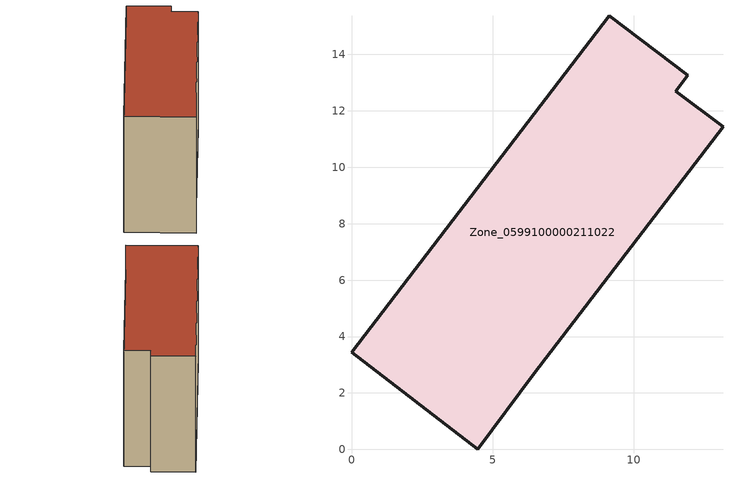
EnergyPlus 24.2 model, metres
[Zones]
Zone_0599100000211022
 floor ground (C_G): 9.14,15.38 11.92,13.27 11.5,12.7 13.17,11.43 6.49,2.7 4.48,0 0,3.44 z0
 wall outside (C_F): 11.92,13.27 9.14,15.38 0,3.44 4.48,0 6.49,2.7 13.17,11.43 11.5,12.7 11.92,13.27 z0:11.07
 roof outside (C_R): 9.14,15.38 0,3.44 4.48,0 6.49,2.7 13.17,11.43 11.5,12.7 11.92,13.27 z11.07
[BUILDING]
Pand.0599100000211022: North Axis=0; Terrain=City; Loads Convergence Tolerance Value=0.04; Temperature Convergence Tolerance Value=0.4; Solar Distribution=FullExterior; Maximum Number of Warmup Days=25; Minimum Number of Warmup Days=1
[Site:Location]
Rotterdam.The.Hague.AP_ZH_NLD Design_Conditions: Latitude=51.96; Longitude=4.45; Time Zone=1; Elevation=-4.5
[SITE:GROUNDTEMPERATURE:BUILDINGSURFACE]
18, 18, 18, 18, 18, 18, 18, 18, 18, 18, 18, 18
[MATERIAL] Thermal Absorptance=0.9; Solar Absorptance=0.7; Visible Absorptance=0.7
Name | Roughness | Thickness | Conductivity | Density | Specific Heat
G.TI.1946 | MediumSmooth | 0.15 | 1 | 540 | 1210
F.TI.1946 | Rough | 0.3 | 0.857143 | 1920 | 840
R.TI.1946 | MediumRough | 0.2 | 0.1 | 1500 | 1000
[CONSTRUCTION]
C_G: G.TI.1946
C_F: F.TI.1946
C_R: R.TI.1946
[ZONE]
Zone_0599100000211022: Type=1; Multiplier=1; Ceiling Height=Autocalculate; Volume=Autocalculate; Floor Area=autocalculate; Part of Total Floor Area=Yes
[ZONEINFILTRATION:DESIGNFLOWRATE]
Infil_Zone_0599100000211022: Zone or ZoneList or Space or SpaceList=Zone_0599100000211022; Schedule=AlwaysOn; Design Flow Rate Calculation Method=Flow/Area; Flow Rate per Floor Area=0.003; Constant Term Coefficient=1; Temperature Term Coefficient=0; Velocity Term Coefficient=0; Velocity Squared Term Coefficient=0
[HVACTEMPLATE:ZONE:IDEALLOADSAIRSYSTEM]
Zone_0599100000211022: Maximum Heating Supply Air Temperature=50; Minimum Cooling Supply Air Temperature=13; Maximum Heating Supply Air Humidity Ratio=0.0156; Minimum Cooling Supply Air Humidity Ratio=0.0077; Heating Limit=NoLimit; Cooling Limit=NoLimit; Dehumidification Control Type=ConstantSensibleHeatRatio; Cooling Sensible Heat Ratio=0.7; Dehumidification Setpoint=60; Humidification Control Type=None; Humidification Setpoint=30; Outdoor Air Method=None; Outdoor Air Flow Rate per Person=0.00944; Outdoor Air Flow Rate per Zone Floor Area=0; Outdoor Air Flow Rate per Zone=0; Demand Controlled Ventilation Type=None; Outdoor Air Economizer Type=NoEconomizer; Heat Recovery Type=None; Sensible Heat Recovery Effectiveness=0.7; Latent Heat Recovery Effectiveness=0.65
[ZONECONTROL:THERMOSTAT]
ThermostatControl_Zone_0599100000211022: Zone or ZoneList=Zone_0599100000211022; Control Type Schedule=DualSetpointControlType; Control 1=Thermostat_Zone_0599100000211022; Temperature Difference Between Cutout And Setpoint=0
[THERMOSTATSETPOINT:DUALSETPOINT]
Thermostat_Zone_0599100000211022: Heating Setpoint Temperature Schedule=HeatingSetpoint_Zone_0599100000211022; Cooling Setpoint Temperature Schedule=CoolingSetpoint_Zone_0599100000211022
[SCHEDULE:COMPACT]
HeatingSetpoint_Zone_0599100000211022: Through: 12/31, For: AllDays, Until: 24:00, 21
CoolingSetpoint_Zone_0599100000211022: Through: 12/31, For: AllDays, Until: 24:00, 24
DualSetpointControlType: Through: 12/31, For: AllDays, Until: 24:00, 4
AlwaysOn: Through: 12/31, For: AllDays, Until: 24:00, 1
